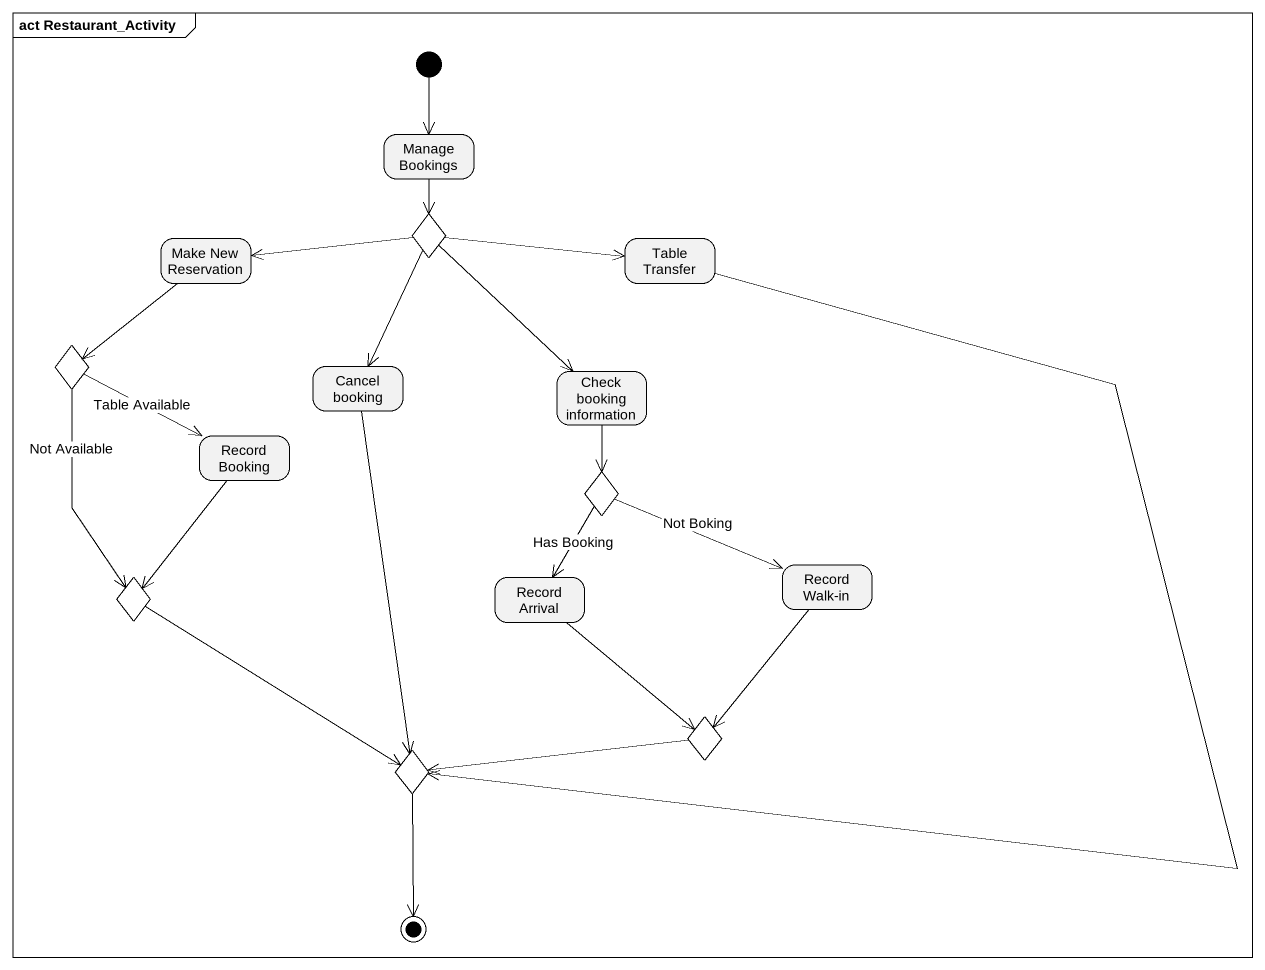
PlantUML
@startuml
mainframe act Restaurant_Activity
hide empty description
state "Manage Bookings" as Manage_Bookings
state choice1 <<choice>>
state "Make New Reservation" as Make_New_Reservation
state "Table Transfer" as Table_Transfer
state choice2 <<choice>>
state "Cancel booking" as Cancel_booking
state "Check booking information" as Check_booking_information
state "Record Booking" as Record_Booking
state choice3 <<choice>>
state "Record Walk-in" as Record_Walk_in
state choice4 <<choice>>
state "Record Arrival" as Record_Arrival
state choice5 <<choice>>
state choice6 <<choice>>
[*] --> Manage_Bookings
Manage_Bookings --> choice1
choice1 -left-> Make_New_Reservation
choice1 -right-> Table_Transfer
choice1 --> Cancel_booking
choice1 --> Check_booking_information
Make_New_Reservation --> choice2
Table_Transfer --> choice6
choice2 -right-> Record_Booking : Table Available
choice2 --> choice4 : Not Available
Cancel_booking --> choice6
Check_booking_information --> choice3
Record_Booking --> choice4
choice3 -right-> Record_Walk_in : Not Boking
choice3 --> Record_Arrival : Has Booking
Record_Walk_in --> choice5
choice4 --> choice6
Record_Arrival --> choice5
choice5 -left-> choice6
choice6 --> [*]
@enduml
